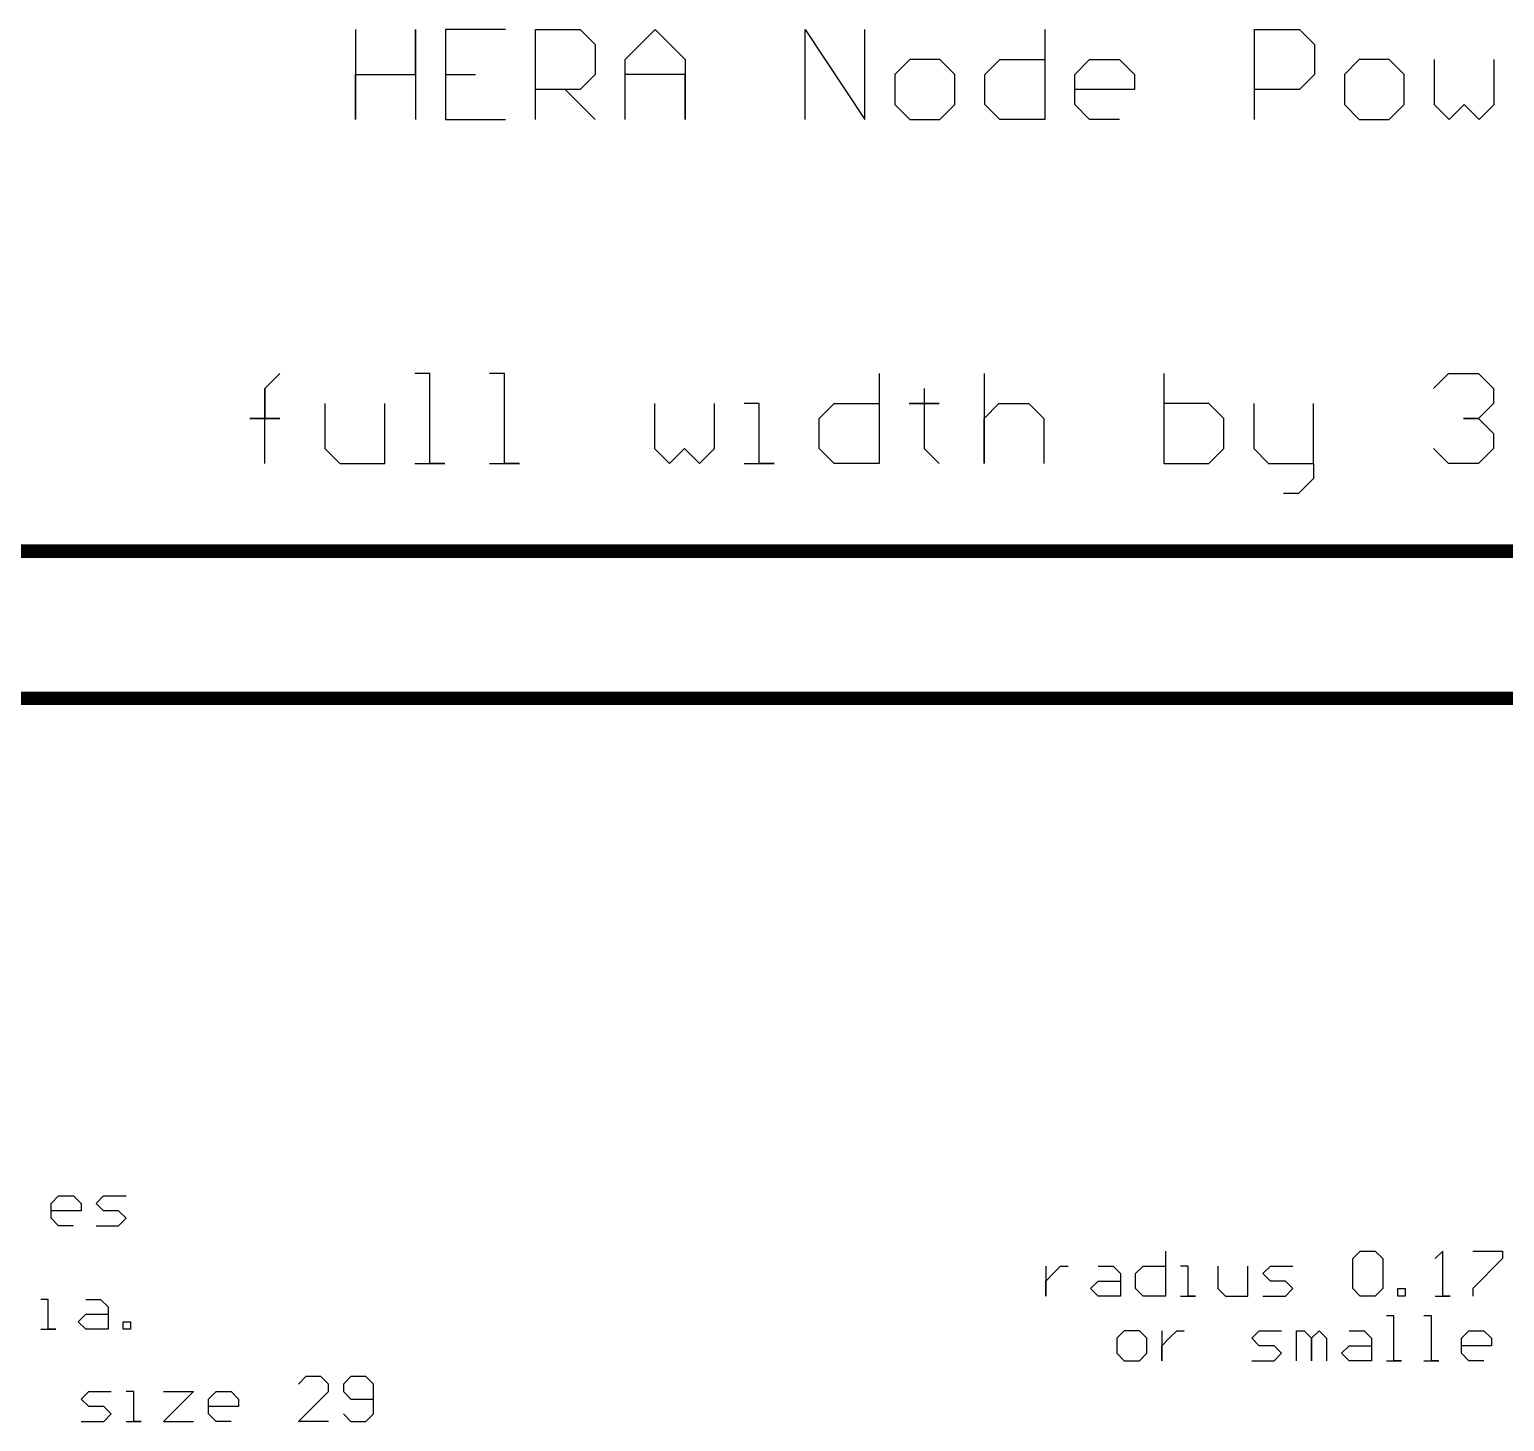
# Model space of a CAD drawing. Extents: x 0 to 21.5, y -4.9 to 8.4.
# Drawn here: x 4.58 to 7.861, y 5.285 to 8.38 of the extents above; entities that cross this region are included whole.
import ezdxf

# ---------------------------------------------------------------- set-up
doc = ezdxf.new("R2010")
doc.units = 0
doc.header["$MEASUREMENT"] = 0
doc.layers.add('MECHANICAL1', color=6, linetype='CONTINUOUS')
doc.layers.add('TOPLAYER', color=1, linetype='CONTINUOUS')

msp = doc.modelspace()

# ---------------------------------------------------------------- linework, layer by layer
at = {"layer": 'MECHANICAL1'}
for p, q in [((5.305, 8.3799), (5.305, 8.18)), ((5.4383, 8.28), (5.4383, 8.3799)), ((5.4383, 8.3799), (5.4383, 8.18)), ((5.6382, 8.3799), (5.5049, 8.3799)), ((5.5049, 8.3799), (5.5049, 8.18)), ((5.7049, 8.18), (5.7049, 8.3799)), ((5.7049, 8.3799), (5.8048, 8.3799)), ((5.8048, 8.3799), (5.8382, 8.3466)), ((5.9048, 8.3133), (5.9715, 8.3799)), ((5.9715, 8.3799), (6.0381, 8.3133)), ((6.3047, 8.18), (6.3047, 8.3799)), ((6.3047, 8.3799), (6.438, 8.18)), ((6.438, 8.18), (6.438, 8.3799)), ((6.8378, 8.3799), (6.8378, 8.18)), ((7.3044, 8.18), (7.3044, 8.3799)), ((7.3044, 8.3799), (7.4043, 8.3799)), ((7.4043, 8.3799), (7.4376, 8.3466)), ((5.8382, 8.3466), (5.8382, 8.28)), ((7.4376, 8.3466), (7.4376, 8.28)), ((5.9048, 8.18), (5.9048, 8.3133)), ((6.0381, 8.3133), (6.0381, 8.18)), ((6.5379, 8.3133), (6.5046, 8.28)), ((6.6046, 8.3133), (6.5379, 8.3133)), ((6.6379, 8.28), (6.6046, 8.3133)), ((6.7045, 8.28), (6.7379, 8.3133)), ((6.7379, 8.3133), (6.8378, 8.3133)), ((6.9045, 8.28), (6.9378, 8.3133)), ((6.9378, 8.3133), (7.0045, 8.3133)), ((7.0045, 8.3133), (7.0378, 8.28)), ((7.5376, 8.3133), (7.5043, 8.28)), ((7.6043, 8.3133), (7.5376, 8.3133)), ((7.6376, 8.28), (7.6043, 8.3133)), ((7.7042, 8.3133), (7.7042, 8.2133)), ((7.8375, 8.2133), (7.8375, 8.3133)), ((5.305, 8.18), (5.305, 8.28)), ((5.305, 8.28), (5.4383, 8.28)), ((5.5049, 8.28), (5.5716, 8.28)), ((5.8382, 8.28), (5.8048, 8.2466)), ((6.0381, 8.28), (5.9048, 8.28)), ((6.0381, 8.18), (6.0381, 8.28)), ((6.5046, 8.28), (6.5046, 8.2133)), ((6.6379, 8.2133), (6.6379, 8.28)), ((6.7045, 8.2133), (6.7045, 8.28)), ((6.9045, 8.2133), (6.9045, 8.28)), ((7.0378, 8.28), (7.0378, 8.2466)), ((7.4376, 8.28), (7.4043, 8.2466)), ((7.5043, 8.28), (7.5043, 8.2133)), ((7.6376, 8.2133), (7.6376, 8.28)), ((5.8048, 8.2466), (5.7049, 8.2466)), ((5.7715, 8.2466), (5.8382, 8.18)), ((7.0378, 8.2466), (6.9045, 8.2466)), ((7.4043, 8.2466), (7.3044, 8.2466)), ((6.5046, 8.2133), (6.5379, 8.18)), ((6.6046, 8.18), (6.6379, 8.2133)), ((6.7379, 8.18), (6.7045, 8.2133)), ((6.9378, 8.18), (6.9045, 8.2133)), ((7.5043, 8.2133), (7.5376, 8.18)), ((7.6043, 8.18), (7.6376, 8.2133)), ((7.7042, 8.2133), (7.7375, 8.18)), ((7.7375, 8.18), (7.7709, 8.2133)), ((7.7709, 8.2133), (7.8042, 8.18)), ((7.8042, 8.18), (7.8375, 8.2133)), ((5.5049, 8.18), (5.6382, 8.18)), ((6.5379, 8.18), (6.6046, 8.18)), ((6.8378, 8.18), (6.7379, 8.18)), ((7.0045, 8.18), (6.9378, 8.18)), ((7.5376, 8.18), (7.6043, 8.18)), ((5.1033, 7.5816), (5.1366, 7.6149)), ((5.4699, 7.6149), (5.4365, 7.6149)), ((5.4699, 7.415), (5.4699, 7.6149)), ((5.6365, 7.6149), (5.6032, 7.6149)), ((5.6365, 7.415), (5.6365, 7.6149)), ((6.4695, 7.6149), (6.4695, 7.415)), ((6.7028, 7.6149), (6.7028, 7.415)), ((7.1027, 7.6149), (7.1027, 7.415)), ((7.7025, 7.5816), (7.7358, 7.6149)), ((7.7358, 7.6149), (7.8025, 7.6149)), ((7.8025, 7.6149), (7.8358, 7.5816)), ((5.1033, 7.415), (5.1033, 7.5816)), ((5.1033, 7.5816), (5.1033, 7.515)), ((5.1033, 7.515), (5.1033, 7.5816)), ((6.5695, 7.5816), (6.5695, 7.5483)), ((7.8358, 7.5816), (7.8358, 7.5483)), ((5.2366, 7.5483), (5.2366, 7.4483)), ((5.3699, 7.415), (5.3699, 7.5483)), ((5.9697, 7.5483), (5.9697, 7.4483)), ((6.103, 7.4483), (6.103, 7.5483)), ((6.203, 7.5483), (6.1696, 7.5483)), ((6.203, 7.415), (6.203, 7.5483)), ((6.3363, 7.515), (6.3696, 7.5483)), ((6.3696, 7.5483), (6.4695, 7.5483)), ((6.5695, 7.5483), (6.5362, 7.5483)), ((6.5362, 7.5483), (6.6028, 7.5483)), ((6.6028, 7.5483), (6.5695, 7.5483)), ((6.5695, 7.5483), (6.5695, 7.4483)), ((6.7028, 7.515), (6.7361, 7.5483)), ((6.7361, 7.5483), (6.8028, 7.5483)), ((6.8028, 7.5483), (6.8361, 7.515)), ((7.2026, 7.5483), (7.1027, 7.5483)), ((7.236, 7.515), (7.2026, 7.5483)), ((7.3026, 7.5483), (7.3026, 7.4483)), ((7.4359, 7.415), (7.4359, 7.5483)), ((7.8358, 7.5483), (7.8025, 7.515)), ((5.1033, 7.515), (5.07, 7.515)), ((5.07, 7.515), (5.1366, 7.515)), ((5.1366, 7.515), (5.1033, 7.515)), ((6.3363, 7.4483), (6.3363, 7.515)), ((6.7028, 7.415), (6.7028, 7.515)), ((6.8361, 7.515), (6.8361, 7.415)), ((7.236, 7.4816), (7.236, 7.515)), ((7.8025, 7.515), (7.7691, 7.515)), ((7.7691, 7.515), (7.8025, 7.515)), ((7.8025, 7.515), (7.8358, 7.4816)), ((7.236, 7.4483), (7.236, 7.4816)), ((7.8358, 7.4816), (7.8358, 7.4483)), ((5.2366, 7.4483), (5.2699, 7.415)), ((5.9697, 7.4483), (6.003, 7.415)), ((6.003, 7.415), (6.0364, 7.4483)), ((6.0364, 7.4483), (6.0697, 7.415)), ((6.0697, 7.415), (6.103, 7.4483)), ((6.3696, 7.415), (6.3363, 7.4483)), ((6.5695, 7.4483), (6.6028, 7.415)), ((7.2026, 7.415), (7.236, 7.4483)), ((7.3026, 7.4483), (7.3359, 7.415)), ((7.7358, 7.415), (7.7025, 7.4483)), ((7.8358, 7.4483), (7.8025, 7.415)), ((5.2699, 7.415), (5.3699, 7.415)), ((5.4365, 7.415), (5.5032, 7.415)), ((5.5032, 7.415), (5.4699, 7.415)), ((5.6032, 7.415), (5.6698, 7.415)), ((5.6698, 7.415), (5.6365, 7.415)), ((6.1696, 7.415), (6.2363, 7.415)), ((6.2363, 7.415), (6.203, 7.415)), ((6.4695, 7.415), (6.3696, 7.415)), ((7.1027, 7.415), (7.2026, 7.415)), ((7.3359, 7.415), (7.4359, 7.415)), ((7.4359, 7.415), (7.4359, 7.3817)), ((7.8025, 7.415), (7.7358, 7.415)), ((7.4359, 7.3817), (7.4026, 7.3484)), ((7.4026, 7.3484), (7.3693, 7.3484))]:
    msp.add_line(p, q, dxfattribs=at)
at = {"layer": 'MECHANICAL1', "const_width": 0.03}
for points in [[(2, 7.22), (18.73, 7.22)], [(2.12, 6.893), (18.61, 6.893)]]:
    msp.add_lwpolyline(points, dxfattribs=at)
at = {"layer": 'TOPLAYER'}
for p, q in [((4.6279, 5.77), (4.6445, 5.7866)), ((4.6445, 5.7866), (4.6779, 5.7866)), ((4.6779, 5.7866), (4.6945, 5.77)), ((4.7278, 5.77), (4.7445, 5.7866)), ((4.7445, 5.7866), (4.7945, 5.7866)), ((4.6279, 5.7367), (4.6279, 5.77)), ((4.6945, 5.7533), (4.6279, 5.7533)), ((4.6945, 5.77), (4.6945, 5.7533)), ((4.7445, 5.7533), (4.7278, 5.77)), ((4.7778, 5.7533), (4.7445, 5.7533)), ((4.7945, 5.7367), (4.7778, 5.7533)), ((4.6445, 5.72), (4.6279, 5.7367)), ((4.6779, 5.72), (4.6445, 5.72)), ((4.7278, 5.72), (4.7778, 5.72)), ((4.7778, 5.72), (4.7945, 5.7367)), ((7.1066, 5.6639), (7.1066, 5.564)), ((7.5231, 5.6473), (7.5398, 5.6639)), ((7.5231, 5.5806), (7.5231, 5.6473)), ((7.5398, 5.6639), (7.5731, 5.6639)), ((7.5731, 5.6639), (7.5898, 5.6473)), ((7.5898, 5.6473), (7.5898, 5.5806)), ((7.723, 5.6639), (7.7064, 5.6473)), ((7.723, 5.564), (7.723, 5.6639)), ((7.7897, 5.6639), (7.8563, 5.6639)), ((7.8563, 5.6473), (7.7897, 5.5806)), ((7.8563, 5.6639), (7.8563, 5.6473)), ((6.84, 5.6306), (6.84, 5.564)), ((6.84, 5.5973), (6.8567, 5.6139)), ((6.8567, 5.6139), (6.8733, 5.6306)), ((6.8733, 5.6306), (6.89, 5.6306)), ((6.9566, 5.6306), (6.99, 5.6306)), ((6.99, 5.6306), (7.0066, 5.6139)), ((7.0066, 5.6139), (7.0066, 5.564)), ((7.0399, 5.6139), (7.0566, 5.6306)), ((7.0399, 5.5806), (7.0399, 5.6139)), ((7.0566, 5.6306), (7.1066, 5.6306)), ((7.1566, 5.6306), (7.1399, 5.6306)), ((7.1566, 5.564), (7.1566, 5.6306)), ((7.2232, 5.6306), (7.2232, 5.5806)), ((7.2899, 5.564), (7.2899, 5.6306)), ((7.3232, 5.6139), (7.3398, 5.6306)), ((7.3398, 5.5973), (7.3232, 5.6139)), ((7.3398, 5.6306), (7.3898, 5.6306)), ((6.84, 5.564), (6.84, 5.5973)), ((6.94, 5.5806), (6.9566, 5.5973)), ((6.9566, 5.564), (6.94, 5.5806)), ((6.9566, 5.5973), (7.0066, 5.5973)), ((7.0566, 5.564), (7.0399, 5.5806)), ((7.2232, 5.5806), (7.2399, 5.564)), ((7.3732, 5.5973), (7.3398, 5.5973)), ((7.3898, 5.5806), (7.3732, 5.5973)), ((7.3732, 5.564), (7.3898, 5.5806)), ((7.5398, 5.564), (7.5231, 5.5806)), ((7.5898, 5.5806), (7.5731, 5.564)), ((7.6231, 5.564), (7.6231, 5.5806)), ((7.6231, 5.5806), (7.6397, 5.5806)), ((7.6397, 5.5806), (7.6397, 5.564)), ((7.7897, 5.5806), (7.7897, 5.564)), ((4.6214, 5.5566), (4.6047, 5.5566)), ((4.6214, 5.49), (4.6214, 5.5566)), ((4.7047, 5.5566), (4.738, 5.5566)), ((4.738, 5.5566), (4.7547, 5.54)), ((7.0066, 5.564), (6.9566, 5.564)), ((7.1066, 5.564), (7.0566, 5.564)), ((7.1399, 5.564), (7.1732, 5.564)), ((7.1732, 5.564), (7.1566, 5.564)), ((7.2399, 5.564), (7.2899, 5.564)), ((7.3232, 5.564), (7.3732, 5.564)), ((7.5731, 5.564), (7.5398, 5.564)), ((7.6397, 5.564), (7.6231, 5.564)), ((7.7064, 5.564), (7.7397, 5.564)), ((7.7397, 5.564), (7.723, 5.564)), ((4.688, 5.5067), (4.7047, 5.5233)), ((4.7047, 5.5233), (4.7547, 5.5233)), ((4.7547, 5.54), (4.7547, 5.49)), ((7.6147, 5.52), (7.5981, 5.52)), ((7.6147, 5.42), (7.6147, 5.52)), ((7.6981, 5.52), (7.6814, 5.52)), ((7.6981, 5.42), (7.6981, 5.52)), ((4.6047, 5.49), (4.6381, 5.49)), ((4.6381, 5.49), (4.6214, 5.49)), ((4.7047, 5.49), (4.688, 5.5067)), ((4.7547, 5.49), (4.7047, 5.49)), ((4.788, 5.49), (4.788, 5.5067)), ((4.788, 5.5067), (4.8047, 5.5067)), ((4.8047, 5.49), (4.788, 5.49)), ((4.8047, 5.5067), (4.8047, 5.49)), ((7.0149, 5.4866), (6.9983, 5.47)), ((7.0483, 5.4866), (7.0149, 5.4866)), ((7.0649, 5.47), (7.0483, 5.4866)), ((7.0982, 5.4866), (7.0982, 5.42)), ((7.1149, 5.47), (7.1316, 5.4866)), ((7.1316, 5.4866), (7.1482, 5.4866)), ((7.2982, 5.47), (7.3148, 5.4866)), ((7.3148, 5.4866), (7.3648, 5.4866)), ((7.3982, 5.42), (7.3982, 5.4866)), ((7.3982, 5.4866), (7.4148, 5.4866)), ((7.4148, 5.4866), (7.4315, 5.47)), ((7.4315, 5.47), (7.4481, 5.4866)), ((7.4481, 5.4866), (7.4648, 5.47)), ((7.5148, 5.4866), (7.5481, 5.4866)), ((7.5481, 5.4866), (7.5648, 5.47)), ((7.7647, 5.47), (7.7814, 5.4866)), ((7.7814, 5.4866), (7.8147, 5.4866)), ((7.8147, 5.4866), (7.8313, 5.47)), ((6.9983, 5.47), (6.9983, 5.4367)), ((7.0649, 5.4367), (7.0649, 5.47)), ((7.0982, 5.4533), (7.1149, 5.47)), ((7.0982, 5.42), (7.0982, 5.4533)), ((7.3148, 5.4533), (7.2982, 5.47)), ((7.3482, 5.4533), (7.3148, 5.4533)), ((7.3648, 5.4367), (7.3482, 5.4533)), ((7.4315, 5.47), (7.4315, 5.42)), ((7.4315, 5.42), (7.4315, 5.47)), ((7.4648, 5.47), (7.4648, 5.42)), ((7.4981, 5.4367), (7.5148, 5.4533)), ((7.5148, 5.4533), (7.5648, 5.4533)), ((7.5648, 5.47), (7.5648, 5.42)), ((7.7647, 5.4367), (7.7647, 5.47)), ((7.8313, 5.4533), (7.7647, 5.4533)), ((7.8313, 5.47), (7.8313, 5.4533)), ((6.9983, 5.4367), (7.0149, 5.42)), ((7.0149, 5.42), (7.0483, 5.42)), ((7.0483, 5.42), (7.0649, 5.4367)), ((7.2982, 5.42), (7.3482, 5.42)), ((7.3482, 5.42), (7.3648, 5.4367)), ((7.5148, 5.42), (7.4981, 5.4367)), ((7.5648, 5.42), (7.5148, 5.42)), ((7.5981, 5.42), (7.6314, 5.42)), ((7.6314, 5.42), (7.6147, 5.42)), ((7.6814, 5.42), (7.7147, 5.42)), ((7.7147, 5.42), (7.6981, 5.42)), ((7.7814, 5.42), (7.7647, 5.4367)), ((7.8147, 5.42), (7.7814, 5.42)), ((5.1947, 5.385), (5.178, 5.3683)), ((5.228, 5.385), (5.1947, 5.385)), ((5.2446, 5.3683), (5.228, 5.385)), ((5.2946, 5.385), (5.278, 5.3683)), ((5.328, 5.385), (5.2946, 5.385)), ((5.3446, 5.3683), (5.328, 5.385)), ((4.6948, 5.335), (4.7115, 5.3516)), ((4.7115, 5.3516), (4.7615, 5.3516)), ((4.8115, 5.3516), (4.7948, 5.3516)), ((4.8115, 5.285), (4.8115, 5.3516)), ((4.8781, 5.3516), (4.9447, 5.3516)), ((4.9447, 5.3516), (4.8781, 5.285)), ((4.9781, 5.335), (4.9947, 5.3516)), ((4.9947, 5.3516), (5.028, 5.3516)), ((5.028, 5.3516), (5.0447, 5.335)), ((5.178, 5.285), (5.2446, 5.3516)), ((5.2446, 5.3516), (5.2446, 5.3683)), ((5.278, 5.3683), (5.278, 5.3516)), ((5.278, 5.3516), (5.2946, 5.335)), ((5.3446, 5.3017), (5.3446, 5.3683)), ((4.7115, 5.3183), (4.6948, 5.335)), ((4.7448, 5.3183), (4.7115, 5.3183)), ((4.7615, 5.3017), (4.7448, 5.3183)), ((4.9781, 5.3017), (4.9781, 5.335)), ((5.0447, 5.3183), (4.9781, 5.3183)), ((5.0447, 5.335), (5.0447, 5.3183)), ((5.2946, 5.335), (5.3446, 5.335)), ((4.6948, 5.285), (4.7448, 5.285)), ((4.7448, 5.285), (4.7615, 5.3017)), ((4.7948, 5.285), (4.8281, 5.285)), ((4.8281, 5.285), (4.8115, 5.285)), ((4.8781, 5.285), (4.9447, 5.285)), ((4.9947, 5.285), (4.9781, 5.3017)), ((5.028, 5.285), (4.9947, 5.285)), ((5.2446, 5.285), (5.178, 5.285)), ((5.278, 5.3017), (5.2946, 5.285)), ((5.2946, 5.285), (5.328, 5.285)), ((5.328, 5.285), (5.3446, 5.3017))]:
    msp.add_line(p, q, dxfattribs=at)

doc.saveas('drawing.dxf')
